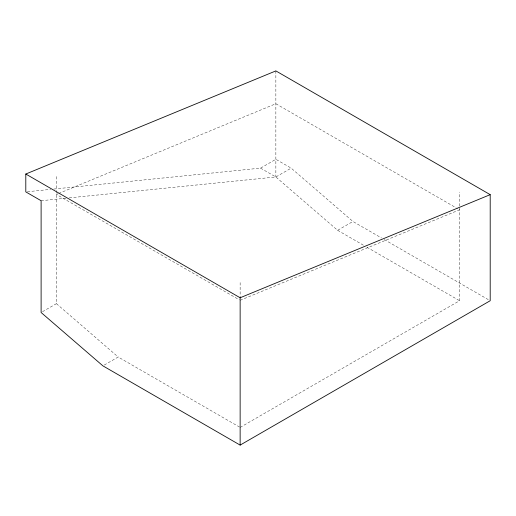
<?xml version="1.0" encoding="UTF-8"?>
<svg xmlns="http://www.w3.org/2000/svg" width="516" height="516" viewBox="0 0 516 516"><rect width="100%" height="100%" fill="white"/><g stroke="black" fill="none" stroke-linecap="round" stroke-linejoin="round"><path stroke-width="0.39" stroke-dasharray="2.58 1.94" d="M53.845 189.05L260.554 168.139L275.86 159.296L291.172 168.139L352.944 221.48L381.511 237.973M42.499 311.703L56.418 303.666L56.418 191.307M69.234 197.88L275.86 176.975L291.172 168.139M104.271 365.044L118.19 357.014L239.443 427.016M260.554 168.139L275.86 176.975L337.632 230.317L352.944 221.48M240.14 427.416L459.582 300.725L459.582 192.126M57.908 193.797L56.418 194.409L239.443 299.899M58.65 193.487L275.86 103.735L456.099 207.8M240.14 300.299L459.582 209.806L456.795 208.2M27.4 191.726L50.639 189.372M41.112 200.724L66.029 198.202M384.297 239.579L488.807 299.919M337.632 230.317L364.115 245.603M366.902 247.216L459.582 300.725M56.418 303.666L118.19 357.014M275.86 70.905L275.86 176.975M240.14 282.62L240.14 297.087M56.418 176.556L56.418 190.527"/><path stroke-width="0.77" d="M240.14 445.095L490.2 300.725L490.2 194.655L275.86 70.905L25.8 174.027L25.8 191.888L41.112 200.724L41.112 312.509L102.884 365.85L240.14 445.095L240.14 297.777L25.8 174.027M240.14 297.777L490.2 194.655"/></g></svg>
